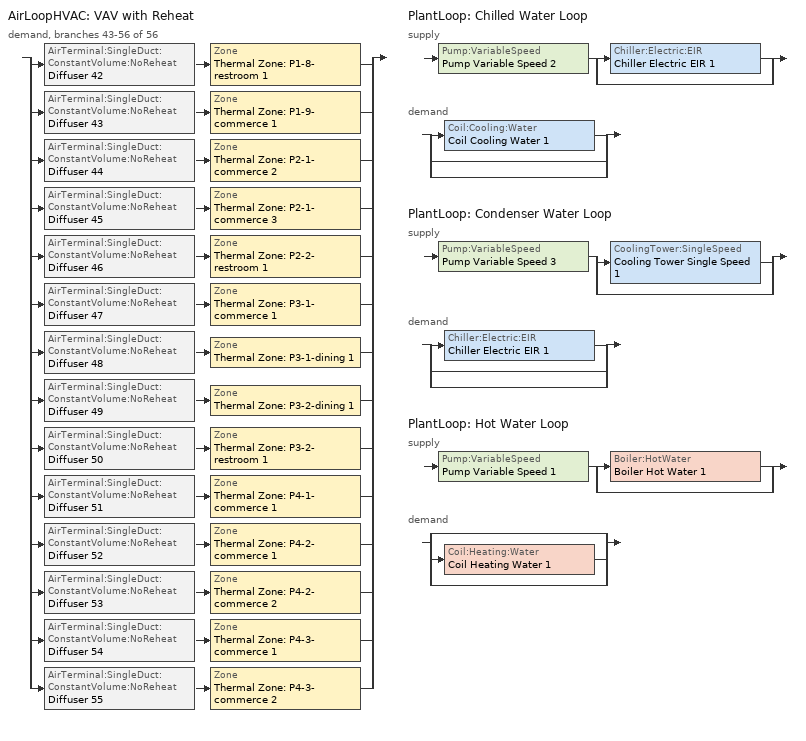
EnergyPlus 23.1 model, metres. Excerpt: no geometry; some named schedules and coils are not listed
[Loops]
AirLoopHVAC 'VAV with Reheat'
 demand, branches 43-56 of 56: split
  | AirTerminal:SingleDuct:ConstantVolume:NoReheat 'Diffuser 42' > Zone 'Thermal Zone: P1-8-restroom 1'
  | AirTerminal:SingleDuct:ConstantVolume:NoReheat 'Diffuser 43' > Zone 'Thermal Zone: P1-9-commerce 1'
  | AirTerminal:SingleDuct:ConstantVolume:NoReheat 'Diffuser 44' > Zone 'Thermal Zone: P2-1-commerce 2'
  | AirTerminal:SingleDuct:ConstantVolume:NoReheat 'Diffuser 45' > Zone 'Thermal Zone: P2-1-commerce 3'
  | AirTerminal:SingleDuct:ConstantVolume:NoReheat 'Diffuser 46' > Zone 'Thermal Zone: P2-2-restroom 1'
  | AirTerminal:SingleDuct:ConstantVolume:NoReheat 'Diffuser 47' > Zone 'Thermal Zone: P3-1-commerce 1'
  | AirTerminal:SingleDuct:ConstantVolume:NoReheat 'Diffuser 48' > Zone 'Thermal Zone: P3-1-dining 1'
  | AirTerminal:SingleDuct:ConstantVolume:NoReheat 'Diffuser 49' > Zone 'Thermal Zone: P3-2-dining 1'
  | AirTerminal:SingleDuct:ConstantVolume:NoReheat 'Diffuser 50' > Zone 'Thermal Zone: P3-2-restroom 1'
  | AirTerminal:SingleDuct:ConstantVolume:NoReheat 'Diffuser 51' > Zone 'Thermal Zone: P4-1-commerce 1'
  | AirTerminal:SingleDuct:ConstantVolume:NoReheat 'Diffuser 52' > Zone 'Thermal Zone: P4-2-commerce 1'
  | AirTerminal:SingleDuct:ConstantVolume:NoReheat 'Diffuser 53' > Zone 'Thermal Zone: P4-2-commerce 2'
  | AirTerminal:SingleDuct:ConstantVolume:NoReheat 'Diffuser 54' > Zone 'Thermal Zone: P4-3-commerce 1'
  | AirTerminal:SingleDuct:ConstantVolume:NoReheat 'Diffuser 55' > Zone 'Thermal Zone: P4-3-commerce 2'
PlantLoop 'Chilled Water Loop'
 supply: Pump:VariableSpeed 'Pump Variable Speed 2' > split
  | Chiller:Electric:EIR 'Chiller Electric EIR 1'
  | bypass
 demand: split
  | Coil:Cooling:Water 'Coil Cooling Water 1'
  | bypass
  | bypass
PlantLoop 'Condenser Water Loop'
 supply: Pump:VariableSpeed 'Pump Variable Speed 3' > split
  | CoolingTower:SingleSpeed 'Cooling Tower Single Speed 1'
  | bypass
 demand: split
  | Chiller:Electric:EIR 'Chiller Electric EIR 1'
  | bypass
  | bypass
PlantLoop 'Hot Water Loop'
 supply: Pump:VariableSpeed 'Pump Variable Speed 1' > split
  | Boiler:HotWater 'Boiler Hot Water 1'
  | bypass
 demand: split
  | bypass
  | Coil:Heating:Water 'Coil Heating Water 1'
  | bypass
[AirTerminal:SingleDuct:ConstantVolume:NoReheat] Availability schedule=Always On Discrete hvac_library; Maximum air flow rate=Autosize
Diffuser 42; Diffuser 43; Diffuser 44; Diffuser 45; Diffuser 46; Diffuser 47; Diffuser 48; Diffuser 49; Diffuser 50; Diffuser 51; Diffuser 52; Diffuser 53; Diffuser 54; Diffuser 55
[Boiler:HotWater]
Boiler Hot Water 1: Boiler flow mode=ConstantFlow; Design water flow rate=Autosize; Efficiency curve temperature evaluation variable=LeavingBoiler; End use subcategory=General; Fuel type=NaturalGas; Maximum part load ratio=1; Minimum part load ratio=0; Nominal capacity=Autosize; Nominal thermal efficiency=0.8; Normalized boiler efficiency curve=Boiler Efficiency; Optimum part load ratio=1; Parasitic electric load=0; Sizing factor=1; Water outlet upper temperature limit=99
[Chiller:Electric:EIR]
Chiller Electric EIR 1: Basin heater capacity=0; Basin heater setpoint temperature=10; Chiller flow mode=NotModulated; Condenser fan power ratio=0; Condenser heat recovery relative capacity fraction=1; Condenser type=WaterCooled; Cooling capacity function of temperature curve=Curve Biquadratic 1; Electric input to cooling output ratio function of part load ratio curve=Curve Quadratic 1; Electric input to cooling output ratio function of temperature curve=Curve Biquadratic 2; End use subcategory=General; Fraction of compressor electric consumption rejected by condenser=1; Leaving chilled water lower temperature limit=2; Maximum part load ratio=1; Minimum part load ratio=0.1; Minimum unloading ratio=0.2; Optimum part load ratio=1; Reference capacity=Autosize; Reference chilled water flow rate=Autosize; Reference condenser fluid flow rate=Autosize; Reference cop=5.5; Reference entering condenser fluid temperature=29.4; Reference leaving chilled water temperature=6.67; Sizing factor=1
[CoolingTower:SingleSpeed]
Cooling Tower Single Speed 1: Basin heater capacity=0; Basin heater setpoint temperature=2; Blowdown calculation mode=ConcentrationRatio; Blowdown concentration ratio=3; Capacity control=FanCycling; Cell control=MinimalCell; Cell maximum water flow rate fraction=2.5; Cell minimum water flow rate fraction=0.33; Design air flow rate=Autosize; Design approach temperature=Autosize; Design fan power=Autosize; Design inlet air dry bulb temperature=35; Design inlet air wet bulb temperature=25.6; Design range temperature=Autosize; Design u factor times area value=Autosize; Design water flow rate=Autosize; Drift loss percent=0.008; End use subcategory=General; Evaporation loss factor=0.2; Evaporation loss mode=LossFactor; Free convection capacity=0; Free convection nominal capacity sizing factor=0.1; Free convection regime air flow rate=Autocalculate; Free convection regime air flow rate sizing factor=0.1; Free convection regime u factor times area value=Autocalculate; Free convection u factor times area value sizing factor=0.1; Heat rejection capacity and nominal capacity sizing ratio=1.25; Number of cells=1; Performance input method=UFactorTimesAreaAndDesignWaterFlowRate; Sizing factor=1
[DesignSpecification:OutdoorAir] Outdoor air flow air changes per hour=0; Outdoor air flow per zone=0; Outdoor air method=Sum
Name | Outdoor air flow per person | Outdoor air flow per zone floor area
189.1-2009 - Office - Restroom - CZ4-8 Ventilation | 0 | 0.0048768
Office Dining Ventilation | 0.00707921 | 0
Retail Retail Ventilation | 0 | 0.001524
[DesignSpecification:OutdoorAir:SpaceList]
Name | Space design specification outdoor air object name 1 | Space name 1
Thermal Zone: P1-8-restroom 1 DSOA Space List | 189.1-2009 - Office - Restroom - CZ4-8 Ventilation | P1-8-restroom 1
Thermal Zone: P1-9-commerce 1 DSOA Space List | Retail Retail Ventilation | P1-9-commerce 1
Thermal Zone: P2-1-commerce 2 DSOA Space List | Retail Retail Ventilation | P2-1-commerce 2
Thermal Zone: P2-1-commerce 3 DSOA Space List | Retail Retail Ventilation | P2-1-commerce 3
Thermal Zone: P2-2-restroom 1 DSOA Space List | 189.1-2009 - Office - Restroom - CZ4-8 Ventilation | P2-2-restroom 1
Thermal Zone: P3-1-commerce 1 DSOA Space List | Retail Retail Ventilation | P3-1-commerce 1
Thermal Zone: P3-1-dining 1 DSOA Space List | Office Dining Ventilation | P3-1-dining 1
Thermal Zone: P3-2-dining 1 DSOA Space List | Office Dining Ventilation | P3-2-dining 1
Thermal Zone: P3-2-restroom 1 DSOA Space List | 189.1-2009 - Office - Restroom - CZ4-8 Ventilation | P3-2-restroom 1
Thermal Zone: P4-1-commerce 1 DSOA Space List | Retail Retail Ventilation | P4-1-commerce 1
Thermal Zone: P4-2-commerce 1 DSOA Space List | Retail Retail Ventilation | P4-2-commerce 1
Thermal Zone: P4-2-commerce 2 DSOA Space List | Retail Retail Ventilation | P4-2-commerce 2
Thermal Zone: P4-3-commerce 1 DSOA Space List | Retail Retail Ventilation | P4-3-commerce 1
Thermal Zone: P4-3-commerce 2 DSOA Space List | Retail Retail Ventilation | P4-3-commerce 2
[DesignSpecification:ZoneAirDistribution] Minimum zone ventilation efficiency=0.8; Zone air distribution effectiveness in cooling mode=0.8; Zone air distribution effectiveness in heating mode=0.8; Zone secondary recirculation fraction=0
Thermal Zone: P1-8-restroom 1 Design Spec Zone Air Dist; Thermal Zone: P1-9-commerce 1 Design Spec Zone Air Dist; Thermal Zone: P2-1-commerce 2 Design Spec Zone Air Dist; Thermal Zone: P2-1-commerce 3 Design Spec Zone Air Dist; Thermal Zone: P2-2-restroom 1 Design Spec Zone Air Dist; Thermal Zone: P3-1-commerce 1 Design Spec Zone Air Dist; Thermal Zone: P3-1-dining 1 Design Spec Zone Air Dist; Thermal Zone: P3-2-dining 1 Design Spec Zone Air Dist; Thermal Zone: P3-2-restroom 1 Design Spec Zone Air Dist; Thermal Zone: P4-1-commerce 1 Design Spec Zone Air Dist; Thermal Zone: P4-2-commerce 1 Design Spec Zone Air Dist; Thermal Zone: P4-2-commerce 2 Design Spec Zone Air Dist; Thermal Zone: P4-3-commerce 1 Design Spec Zone Air Dist; Thermal Zone: P4-3-commerce 2 Design Spec Zone Air Dist
[EnergyManagementSystem:Sensor]
Energy_Management_System_Sensor_6: Output variable or output meter index key=Cooling Tower Single Speed 1; Output variable or output meter=Cooling Tower Mass Flow Rate
[PlantEquipmentList]
Chilled Water Loop Cooling Equipment List: Chiller Electric EIR 1, Chiller:Electric:EIR
Condenser Water Loop Cooling Equipment List: Cooling Tower Single Speed 1, CoolingTower:SingleSpeed
Hot Water Loop Heating Equipment List: Boiler Hot Water 1, Boiler:HotWater
[PlantEquipmentOperation:CoolingLoad] Load range 1 lower limit=0; Load range 1 upper limit=1000000000
Name | Range 1 equipment list
Chilled Water Loop Cooling Operation Scheme | Chilled Water Loop Cooling Equipment List
Condenser Water Loop Cooling Operation Scheme | Condenser Water Loop Cooling Equipment List
[PlantEquipmentOperation:HeatingLoad]
Hot Water Loop Heating Operation Scheme: Load range 1 lower limit=0; Load range 1 upper limit=1000000000; Range 1 equipment list=Hot Water Loop Heating Equipment List
[PlantEquipmentOperationSchemes] Control scheme 1 schedule=Always On Discrete
Name | Control scheme 1
Chilled Water Loop Operation Schemes | Chilled Water Loop Cooling Operation Scheme
Condenser Water Loop Operation Schemes | Condenser Water Loop Cooling Operation Scheme
Hot Water Loop Operation Schemes | Hot Water Loop Heating Operation Scheme
[PlantLoop] Common pipe simulation=None; Fluid type=Water; Load distribution scheme=Optimal; Maximum loop flow rate=Autosize; Maximum loop temperature=100; Minimum loop flow rate=0; Minimum loop temperature=0; Plant loop demand calculation scheme=SingleSetpoint; Plant loop volume=Autocalculate
Name | Plant equipment operation scheme
Chilled Water Loop | Chilled Water Loop Operation Schemes
Condenser Water Loop | Condenser Water Loop Operation Schemes
Hot Water Loop | Hot Water Loop Operation Schemes
[Pump:VariableSpeed] Design electric power per unit flow rate=348701.1; Design maximum flow rate=Autosize; Design minimum flow rate=0; Design minimum flow rate fraction=0; Design power consumption=Autosize; Design power sizing method=PowerPerFlowPerPressure; Design pump head=179352; Design shaft power per unit flow rate per unit head=1.28205; End use subcategory=General; Fraction of motor inefficiencies to fluid stream=0; Motor efficiency=0.9; Pump control type=Intermittent; Skin loss radiative fraction=0.5; Coefficient 1 of the part load performance curve=0; Coefficient 2 of the part load performance curve=1; Coefficient 3 of the part load performance curve=0; Coefficient 4 of the part load performance curve=0
Pump Variable Speed 1; Pump Variable Speed 2; Pump Variable Speed 3
[SetpointManager:FollowOutdoorAirTemperature]
Setpoint Manager Follow Outdoor Air Temperature 1: Control variable=Temperature; Maximum setpoint temperature=80; Minimum setpoint temperature=6; Offset temperature difference=1.5; Reference temperature type=OutdoorAirWetBulb
[SetpointManager:Scheduled] Control variable=Temperature
Name | Schedule
Setpoint Manager Scheduled 2 | Hot_Water_Temperature 1
Setpoint Manager Scheduled 3 | Chilled_Water_Temperature 1
[Sizing:Plant] Coincident sizing factor mode=None; Sizing option=NonCoincident; Zone timesteps in averaging window=1
Name | Design loop exit temperature | Loop design temperature difference | Loop type
Chilled Water Loop | 7.22 | 6.67 | Cooling
Condenser Water Loop | 29.4 | 5.6 | Condenser
Hot Water Loop | 82 | 11 | Heating
[Sizing:Zone] Account for dedicated outdoor air system=No; Cooling design air flow method=DesignDay; Cooling design air flow rate=0; Cooling minimum air flow=0; Cooling minimum air flow fraction=0; Cooling minimum air flow per zone floor area=0.000762; Heating design air flow method=DesignDay; Heating design air flow rate=0; Heating maximum air flow=0.141576; Heating maximum air flow fraction=0.3; Heating maximum air flow per zone floor area=0.002032; Zone cooling design supply air humidity ratio=0.0085; Zone cooling design supply air humidity ratio difference=0.005; Zone cooling design supply air temperature=14; Zone cooling design supply air temperature difference=11.11; Zone cooling design supply air temperature input method=SupplyAirTemperature; Zone heating design supply air humidity ratio=0.008; Zone heating design supply air temperature=40; Zone heating design supply air temperature difference=11.11; Zone heating design supply air temperature input method=SupplyAirTemperature; Zone humidification design supply air humidity ratio difference=0.005; Zone latent cooling design supply air humidity ratio input method=HumidityRatioDifference; Zone latent heating design supply air humidity ratio input method=HumidityRatioDifference; Zone load sizing method=Sensible Load Only No Latent Load
Name | Design specification outdoor air object | Design specification zone air distribution object
Thermal Zone: P1-8-restroom 1 | Thermal Zone: P1-8-restroom 1 DSOA Space List | Thermal Zone: P1-8-restroom 1 Design Spec Zone Air Dist
Thermal Zone: P1-9-commerce 1 | Thermal Zone: P1-9-commerce 1 DSOA Space List | Thermal Zone: P1-9-commerce 1 Design Spec Zone Air Dist
Thermal Zone: P2-1-commerce 2 | Thermal Zone: P2-1-commerce 2 DSOA Space List | Thermal Zone: P2-1-commerce 2 Design Spec Zone Air Dist
Thermal Zone: P2-1-commerce 3 | Thermal Zone: P2-1-commerce 3 DSOA Space List | Thermal Zone: P2-1-commerce 3 Design Spec Zone Air Dist
Thermal Zone: P2-2-restroom 1 | Thermal Zone: P2-2-restroom 1 DSOA Space List | Thermal Zone: P2-2-restroom 1 Design Spec Zone Air Dist
Thermal Zone: P3-1-commerce 1 | Thermal Zone: P3-1-commerce 1 DSOA Space List | Thermal Zone: P3-1-commerce 1 Design Spec Zone Air Dist
Thermal Zone: P3-1-dining 1 | Thermal Zone: P3-1-dining 1 DSOA Space List | Thermal Zone: P3-1-dining 1 Design Spec Zone Air Dist
Thermal Zone: P3-2-dining 1 | Thermal Zone: P3-2-dining 1 DSOA Space List | Thermal Zone: P3-2-dining 1 Design Spec Zone Air Dist
Thermal Zone: P3-2-restroom 1 | Thermal Zone: P3-2-restroom 1 DSOA Space List | Thermal Zone: P3-2-restroom 1 Design Spec Zone Air Dist
Thermal Zone: P4-1-commerce 1 | Thermal Zone: P4-1-commerce 1 DSOA Space List | Thermal Zone: P4-1-commerce 1 Design Spec Zone Air Dist
Thermal Zone: P4-2-commerce 1 | Thermal Zone: P4-2-commerce 1 DSOA Space List | Thermal Zone: P4-2-commerce 1 Design Spec Zone Air Dist
Thermal Zone: P4-2-commerce 2 | Thermal Zone: P4-2-commerce 2 DSOA Space List | Thermal Zone: P4-2-commerce 2 Design Spec Zone Air Dist
Thermal Zone: P4-3-commerce 1 | Thermal Zone: P4-3-commerce 1 DSOA Space List | Thermal Zone: P4-3-commerce 1 Design Spec Zone Air Dist
Thermal Zone: P4-3-commerce 2 | Thermal Zone: P4-3-commerce 2 DSOA Space List | Thermal Zone: P4-3-commerce 2 Design Spec Zone Air Dist
[ThermostatSetpoint:DualSetpoint] Cooling setpoint temperature schedule=Setpoint Clg; Heating setpoint temperature schedule=Setpoint Htg
Thermostat Setpoint Dual Setpoint 5; Thermostat Setpoint Dual Setpoint 9; Thermostat Setpoint Dual Setpoint 16; Thermostat Setpoint Dual Setpoint 18; Thermostat Setpoint Dual Setpoint 20; Thermostat Setpoint Dual Setpoint 25; Thermostat Setpoint Dual Setpoint 26; Thermostat Setpoint Dual Setpoint 36; Thermostat Setpoint Dual Setpoint 37; Thermostat Setpoint Dual Setpoint 42; Thermostat Setpoint Dual Setpoint 43; Thermostat Setpoint Dual Setpoint 45; Thermostat Setpoint Dual Setpoint 47; Thermostat Setpoint Dual Setpoint 56
[ZoneControl:Thermostat] Temperature difference between cutout and setpoint=0
Name | Zone or zonelist | Control 1 | Control type schedule
Thermal Zone: P1-8-restroom 1 Thermostat | Thermal Zone: P1-8-restroom 1 | Thermostat Setpoint Dual Setpoint 20 | Thermal Zone: P1-8-restroom 1 Thermostat Schedule
Thermal Zone: P1-9-commerce 1 Thermostat | Thermal Zone: P1-9-commerce 1 | Thermostat Setpoint Dual Setpoint 9 | Thermal Zone: P1-9-commerce 1 Thermostat Schedule
Thermal Zone: P2-1-commerce 2 Thermostat | Thermal Zone: P2-1-commerce 2 | Thermostat Setpoint Dual Setpoint 5 | Thermal Zone: P2-1-commerce 2 Thermostat Schedule
Thermal Zone: P2-1-commerce 3 Thermostat | Thermal Zone: P2-1-commerce 3 | Thermostat Setpoint Dual Setpoint 16 | Thermal Zone: P2-1-commerce 3 Thermostat Schedule
Thermal Zone: P2-2-restroom 1 Thermostat | Thermal Zone: P2-2-restroom 1 | Thermostat Setpoint Dual Setpoint 45 | Thermal Zone: P2-2-restroom 1 Thermostat Schedule
Thermal Zone: P3-1-commerce 1 Thermostat | Thermal Zone: P3-1-commerce 1 | Thermostat Setpoint Dual Setpoint 56 | Thermal Zone: P3-1-commerce 1 Thermostat Schedule
Thermal Zone: P3-1-dining 1 Thermostat | Thermal Zone: P3-1-dining 1 | Thermostat Setpoint Dual Setpoint 42 | Thermal Zone: P3-1-dining 1 Thermostat Schedule
Thermal Zone: P3-2-dining 1 Thermostat | Thermal Zone: P3-2-dining 1 | Thermostat Setpoint Dual Setpoint 37 | Thermal Zone: P3-2-dining 1 Thermostat Schedule
Thermal Zone: P3-2-restroom 1 Thermostat | Thermal Zone: P3-2-restroom 1 | Thermostat Setpoint Dual Setpoint 43 | Thermal Zone: P3-2-restroom 1 Thermostat Schedule
Thermal Zone: P4-1-commerce 1 Thermostat | Thermal Zone: P4-1-commerce 1 | Thermostat Setpoint Dual Setpoint 26 | Thermal Zone: P4-1-commerce 1 Thermostat Schedule
Thermal Zone: P4-2-commerce 1 Thermostat | Thermal Zone: P4-2-commerce 1 | Thermostat Setpoint Dual Setpoint 18 | Thermal Zone: P4-2-commerce 1 Thermostat Schedule
Thermal Zone: P4-2-commerce 2 Thermostat | Thermal Zone: P4-2-commerce 2 | Thermostat Setpoint Dual Setpoint 25 | Thermal Zone: P4-2-commerce 2 Thermostat Schedule
Thermal Zone: P4-3-commerce 1 Thermostat | Thermal Zone: P4-3-commerce 1 | Thermostat Setpoint Dual Setpoint 36 | Thermal Zone: P4-3-commerce 1 Thermostat Schedule
Thermal Zone: P4-3-commerce 2 Thermostat | Thermal Zone: P4-3-commerce 2 | Thermostat Setpoint Dual Setpoint 47 | Thermal Zone: P4-3-commerce 2 Thermostat Schedule
[Zone equipment]
Thermal Zone: P1-8-restroom 1: Diffuser 42
Thermal Zone: P1-9-commerce 1: Diffuser 43
Thermal Zone: P2-1-commerce 2: Diffuser 44
Thermal Zone: P2-1-commerce 3: Diffuser 45
Thermal Zone: P2-2-restroom 1: Diffuser 46
Thermal Zone: P3-1-commerce 1: Diffuser 47
Thermal Zone: P3-1-dining 1: Diffuser 48
Thermal Zone: P3-2-dining 1: Diffuser 49
Thermal Zone: P3-2-restroom 1: Diffuser 50
Thermal Zone: P4-1-commerce 1: Diffuser 51
Thermal Zone: P4-2-commerce 1: Diffuser 52
Thermal Zone: P4-2-commerce 2: Diffuser 53
Thermal Zone: P4-3-commerce 1: Diffuser 54
Thermal Zone: P4-3-commerce 2: Diffuser 55
[Curve:Biquadratic]
Name | Input unit type for x | Input unit type for y | Maximum value of x | Maximum value of y | Minimum value of x | Minimum value of y | Output unit type | Coefficient1 constant | Coefficient2 x | Coefficient3 x 2 | Coefficient4 y | Coefficient5 y 2 | Coefficient6 x y
Boiler Efficiency | Dimensionless | Dimensionless | 1 | 1 | 0 | 0 | Dimensionless | 1 | 0 | 0 | 0 | 0 | 0
Curve Biquadratic 1 |  |  | 10 | 35 | 5 | 24 |  | 0.258 | 0.0389 | -0.000217 | 0.0469 | -0.000943 | -0.000343
Curve Biquadratic 2 |  |  | 10 | 35 | 5 | 24 |  | 0.934 | -0.0582 | 0.0045 | 0.00243 | 0.000486 | -0.00122
[Curve:Quadratic]
Curve Quadratic 1: Maximum value of x=1; Minimum value of x=0; Coefficient1 constant=0.222903; Coefficient2 x=0.313387; Coefficient3 x 2=0.46371
[Schedule:Compact]
Thermal Zone: P1-8-restroom 1 Thermostat Schedule; Thermal Zone: P1-9-commerce 1 Thermostat Schedule; Thermal Zone: P2-1-commerce 2 Thermostat Schedule; Thermal Zone: P2-1-commerce 3 Thermostat Schedule; Thermal Zone: P2-2-restroom 1 Thermostat Schedule; Thermal Zone: P3-1-commerce 1 Thermostat Schedule; Thermal Zone: P3-1-dining 1 Thermostat Schedule; Thermal Zone: P3-2-dining 1 Thermostat Schedule; Thermal Zone: P3-2-restroom 1 Thermostat Schedule; Thermal Zone: P4-1-commerce 1 Thermostat Schedule; Thermal Zone: P4-2-commerce 1 Thermostat Schedule; Thermal Zone: P4-2-commerce 2 Thermostat Schedule; Thermal Zone: P4-3-commerce 1 Thermostat Schedule; Thermal Zone: P4-3-commerce 2 Thermostat Schedule: Through: 12/31, For: AllDays, Until: 24:00, 4
[Schedule:Constant] Hourly value=1
Always On Discrete; Always On Discrete hvac_library
[Schedule:Day:Interval]
Chilled_Water_Temperature_Default 1; Chilled_Water_Temperature_Summer_Design_Day 1; Chilled_Water_Temperature_Winter_Design_Day 1: 24:00, 6.7, No
Hot_Water_Temperature_Default 1; Hot_Water_Temperature_Summer_Design_Day 1; Hot_Water_Temperature_Winter_Design_Day 1: 24:00, 67, No
Schedule Day 1: 24:00, 21, No
Schedule Day 2: 24:00, 23, No
[Schedule:Week:Daily]
Chilled_Water_Temperature 1 Week Rule - Jan1-Dec31: Chilled_Water_Temperature_Default 1, Chilled_Water_Temperature_Default 1, Chilled_Water_Temperature_Default 1, Chilled_Water_Temperature_Default 1, Chilled_Water_Temperature_Default 1, Chilled_Water_Temperature_Default 1, Chilled_Water_Temperature_Default 1, Chilled_Water_Temperature_Default 1, Chilled_Water_Temperature_Summer_Design_Day 1, Chilled_Water_Temperature_Winter_Design_Day 1, Chilled_Water_Temperature_Default 1, Chilled_Water_Temperature_Default 1
Hot_Water_Temperature 1 Week Rule - Jan1-Dec31: Hot_Water_Temperature_Default 1, Hot_Water_Temperature_Default 1, Hot_Water_Temperature_Default 1, Hot_Water_Temperature_Default 1, Hot_Water_Temperature_Default 1, Hot_Water_Temperature_Default 1, Hot_Water_Temperature_Default 1, Hot_Water_Temperature_Default 1, Hot_Water_Temperature_Summer_Design_Day 1, Hot_Water_Temperature_Winter_Design_Day 1, Hot_Water_Temperature_Default 1, Hot_Water_Temperature_Default 1
Setpoint Clg Week Rule - Jan1-Dec31: Schedule Day 2, Schedule Day 2, Schedule Day 2, Schedule Day 2, Schedule Day 2, Schedule Day 2, Schedule Day 2, Schedule Day 2, Schedule Day 2, Schedule Day 2, Schedule Day 2, Schedule Day 2
Setpoint Htg Week Rule - Jan1-Dec31: Schedule Day 1, Schedule Day 1, Schedule Day 1, Schedule Day 1, Schedule Day 1, Schedule Day 1, Schedule Day 1, Schedule Day 1, Schedule Day 1, Schedule Day 1, Schedule Day 1, Schedule Day 1
[Schedule:Year]
Chilled_Water_Temperature 1: Chilled_Water_Temperature 1 Week Rule - Jan1-Dec31, 1, 1, 12, 31
Hot_Water_Temperature 1: Hot_Water_Temperature 1 Week Rule - Jan1-Dec31, 1, 1, 12, 31
Setpoint Clg: Setpoint Clg Week Rule - Jan1-Dec31, 1, 1, 12, 31
Setpoint Htg: Setpoint Htg Week Rule - Jan1-Dec31, 1, 1, 12, 31
